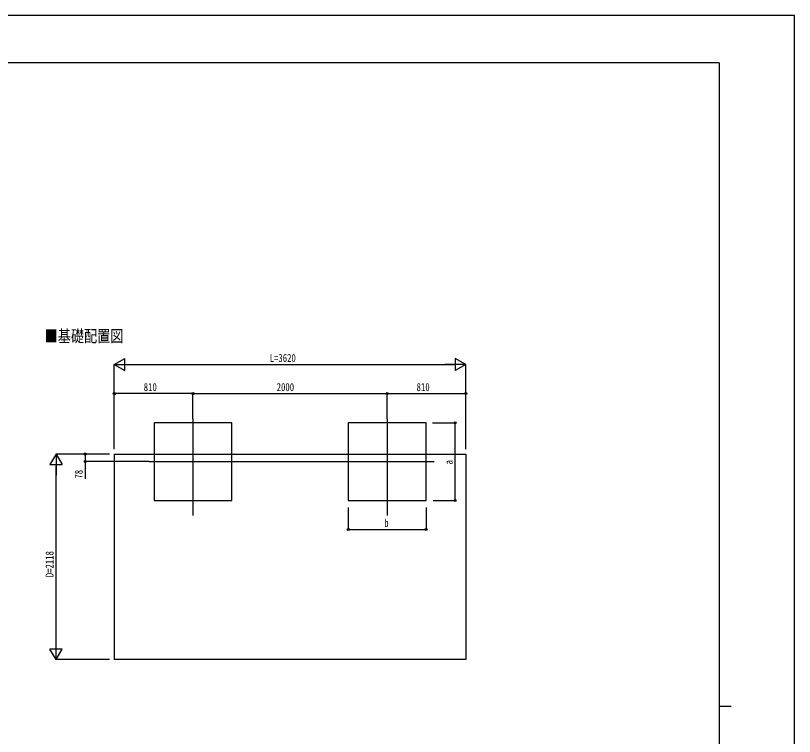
# Model space of a CAD drawing. Units: millimetres, scale not verified. Extents: x -10512 to 10512, y -7425 to 7425.
# Drawn here: x 2492 to 10512, y 0 to 7425 of the extents above; entities that cross this region are included whole.
import ezdxf
from ezdxf.enums import TextEntityAlignment as Align

# ---------------------------------------------------------------- set-up
doc = ezdxf.new("R2010")
doc.units = ezdxf.units.MM
doc.header["$LTSCALE"] = 30
for name, color, linetype in [('0-2_USER1', 3, 'Continuous'), ('0-3_YKK_12', 2, 'Continuous'), ('0-5_YKK_A1', 4, 'Continuous'), ('0-6_YKK_D', 6, 'Continuous'), ('0-7_YKK_ZWAK', 7, 'Continuous')]:
    doc.layers.add(name, color=color, linetype=linetype)
doc.styles.add('ＭＳ ゴシック', font='')
doc.styles.get('ＭＳ ゴシック').set_extended_font_data('MS Gothic')

msp = doc.modelspace()

# ---------------------------------------------------------------- linework, layer by layer
at = {"layer": '0-3_YKK_12'}
for p, q in [((4318.53, 3271.18), (4318.53, 2276.01)), ((6318.53, 3271.18), (6318.53, 2276.01)), ((3868.31, 2831.1), (6803.83, 2831.1))]:
    msp.add_line(p, q, dxfattribs=at)
at = {"layer": '0-5_YKK_A1'}
for p, q in [((3508.53, 2908.9), (7128.53, 2908.9)), ((3508.53, 2908.9), (3508.53, 790.9)), ((7128.53, 2908.9), (7128.53, 790.9)), ((7128.53, 790.9), (3508.53, 790.9))]:
    msp.add_line(p, q, dxfattribs=at)
for points in [[(3918.53, 2431.1), (4718.53, 2431.1), (4718.53, 3231.1), (3918.53, 3231.1)], [(5918.53, 2431.1), (6718.53, 2431.1), (6718.53, 3231.1), (5918.53, 3231.1)]]:
    msp.add_lwpolyline(points, close=True, dxfattribs=at)
at = {"layer": '0-6_YKK_D'}
for p, q in [((3508.53, 3831.1), (3616.78, 3893.6)), ((3616.78, 3768.6), (3616.78, 3893.6)), ((7128.53, 3831.1), (7020.28, 3893.6)), ((7020.28, 3893.6), (7020.28, 3768.6)), ((3508.53, 2958.9), (3508.53, 3832.1)), ((3508.53, 3831.1), (3616.78, 3768.6)), ((3508.53, 3831.1), (3725.03, 3831.1)), ((3633.53, 3831.1), (7003.53, 3831.1)), ((7128.53, 3831.1), (6912.02, 3831.1)), ((7128.53, 3831.1), (7020.28, 3768.6)), ((7128.53, 2958.9), (7128.53, 3832.1)), ((3508.53, 2958.9), (3508.53, 3532.1)), ((4318.53, 3531.1), (3508.53, 3531.1)), ((4318.53, 3271.18), (4318.53, 3532.1)), ((4318.53, 3271.18), (4318.53, 3532.1)), ((4318.53, 3531.1), (6318.53, 3531.1)), ((6318.53, 3271.18), (6318.53, 3532.1)), ((6318.53, 3271.18), (6318.53, 3532.1)), ((6318.53, 3531.1), (7128.53, 3531.1)), ((7128.53, 2958.9), (7128.53, 3532.1)), ((6785.68, 3231.1), (7019.53, 3231.1)), ((7018.53, 2431.1), (7018.53, 3231.1)), ((2908.53, 2908.9), (2846.03, 2800.64)), ((3458.53, 2908.9), (2907.53, 2908.9)), ((2908.53, 2908.9), (2971.03, 2800.64)), ((2908.53, 2908.9), (2908.53, 2692.39)), ((3458.53, 2908.9), (3207.53, 2908.9)), ((3867.31, 2831.1), (3207.53, 2831.1)), ((2846.03, 2800.64), (2971.03, 2800.64)), ((2908.53, 915.9), (2908.53, 2783.9)), ((6793.53, 2431.1), (7019.53, 2431.1)), ((5918.53, 2356.9), (5918.53, 2130.1)), ((6718.53, 2357.08), (6718.53, 2130.1)), ((5918.53, 2131.1), (6718.53, 2131.1)), ((2908.53, 790.9), (2908.53, 1007.4)), ((2908.53, 790.9), (2846.03, 899.15)), ((2971.03, 899.15), (2846.03, 899.15)), ((2908.53, 790.9), (2971.03, 899.15)), ((3458.53, 790.9), (2907.53, 790.9))]:
    msp.add_line(p, q, dxfattribs=at)
msp.add_lwpolyline([(3208.53, 2908.9), (3208.53, 2831.1), (3208.53, 2654.6)], dxfattribs=at)
for centre in [(3508.53, 3531.1), (4318.53, 3531.1), (4318.53, 3531.1), (6318.53, 3531.1), (6318.53, 3531.1), (7128.53, 3531.1), (7018.53, 3231.1), (3208.53, 2908.9), (3208.53, 2831.1), (7018.53, 2431.1), (5918.53, 2131.1), (6718.53, 2131.1)]:
    msp.add_circle(centre, 10.62, dxfattribs=at)
at = {"layer": '0-7_YKK_ZWAK'}
for p, q in [((9737.55, 6937.5), (-9762.45, 6937.5)), ((9737.55, 6937.5), (9737.55, -6312.5)), ((9737.55, 312.5), (9862.55, 312.5))]:
    msp.add_line(p, q, dxfattribs=at)
msp.add_lwpolyline([(-10512.5, -7425), (10512.5, -7425), (10512.5, 7425), (-10512.5, 7425)], close=True, dxfattribs=at)

# ---------------------------------------------------------------- texts
at = {"layer": '0-2_USER1', "style": 'ＭＳ ゴシック', "width": 0.8}
msp.add_text('■基礎配置図', height=123.8, dxfattribs=at).set_placement((2791.49, 4024.2), align=Align.BOTTOM_LEFT)
at = {"layer": '0-6_YKK_D', "style": 'ＭＳ ゴシック', "width": 0.8}
for s, p in [('L=3620', (5108.53, 3832.1)), ('810', (3811.53, 3532.1)), ('2000', (5180.53, 3532.1)), ('810', (6621.53, 3532.1)), ('b', (6288.53, 2132.1))]:
    msp.add_text(s, height=82.48, dxfattribs=at).set_placement(p, align=Align.BOTTOM_LEFT)
for s, p in [('a', (7017.53, 2801.1)), ('78', (3207.53, 2655.6)), ('D=2118', (2907.53, 1639.9))]:
    msp.add_text(s, height=82.48, rotation=90, dxfattribs=at).set_placement(p, align=Align.BOTTOM_LEFT)

doc.saveas('drawing.dxf')
